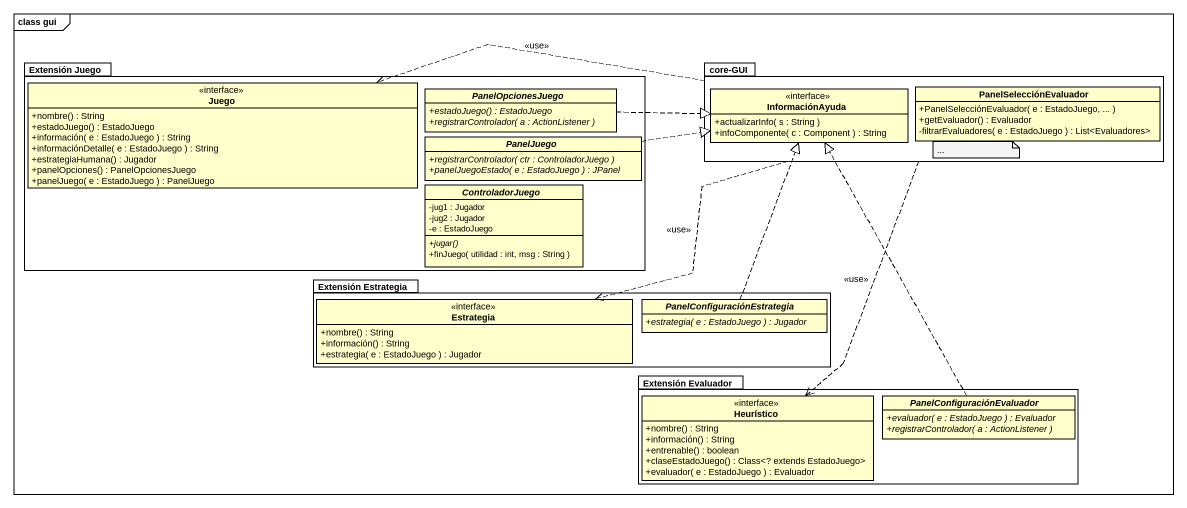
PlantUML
@startuml
mainframe class gui
hide circle
hide empty members
skinparam classAttributeIconSize 0
package "Extensión Juego" as Extensión_Juego {
  interface Juego {
    +nombre() : String
    +estadoJuego() : EstadoJuego
    +información( e : EstadoJuego ) : String
    +informaciónDetalle( e : EstadoJuego ) : String
    +estrategiaHumana() : Jugador
    +panelOpciones() : PanelOpcionesJuego
    +panelJuego( e : EstadoJuego ) : PanelJuego
  }
  abstract class PanelOpcionesJuego {
    {abstract} +estadoJuego() : EstadoJuego
    {abstract} +registrarControlador( a : ActionListener )
  }
  abstract class PanelJuego {
    {abstract} +registrarControlador( ctr : ControladorJuego )
    {abstract} +panelJuegoEstado( e : EstadoJuego ) : JPanel
  }
  abstract class ControladorJuego {
    -jug1 : Jugador
    -jug2 : Jugador
    -e : EstadoJuego
    {abstract} +jugar()
    +finJuego( utilidad : int, msg : String )
  }
}
package "core-GUI" as core_GUI {
  interface InformaciónAyuda {
    +actualizarInfo( s : String )
    +infoComponente( c : Component ) : String
  }
  class PanelSelecciónEvaluador {
    +PanelSelecciónEvaluador( e : EstadoJuego, ... )
    +getEvaluador() : Evaluador
    -filtrarEvaluadores( e : EstadoJuego ) : List<Evaluadores>
  }
}
package "Extensión Estrategia" as Extensión_Estrategia {
  interface Estrategia {
    +nombre() : String
    +información() : String
    +estrategia( e : EstadoJuego ) : Jugador
  }
  abstract class PanelConfiguraciónEstrategia {
    {abstract} +estrategia( e : EstadoJuego ) : Jugador
  }
}
package "Extensión Evaluador" as Extensión_Evaluador {
  interface Heurístico {
    +nombre() : String
    +información() : String
    +entrenable() : boolean
    +claseEstadoJuego() : Class<? extends EstadoJuego>
    +evaluador( e : EstadoJuego ) : Evaluador
  }
  abstract class PanelConfiguraciónEvaluador {
    {abstract} +evaluador( e : EstadoJuego ) : Evaluador
    {abstract} +registrarControlador( a : ActionListener )
  }
}
core_GUI .left.> Juego : <<use>>
core_GUI .left.> Estrategia : <<use>>
core_GUI ..> Heurístico : <<use>>
PanelOpcionesJuego .right.|> InformaciónAyuda
PanelJuego .right.|> InformaciónAyuda
PanelConfiguraciónEstrategia .up.|> InformaciónAyuda
PanelConfiguraciónEvaluador .up.|> InformaciónAyuda
note as N1
  ~...
end note
@enduml
